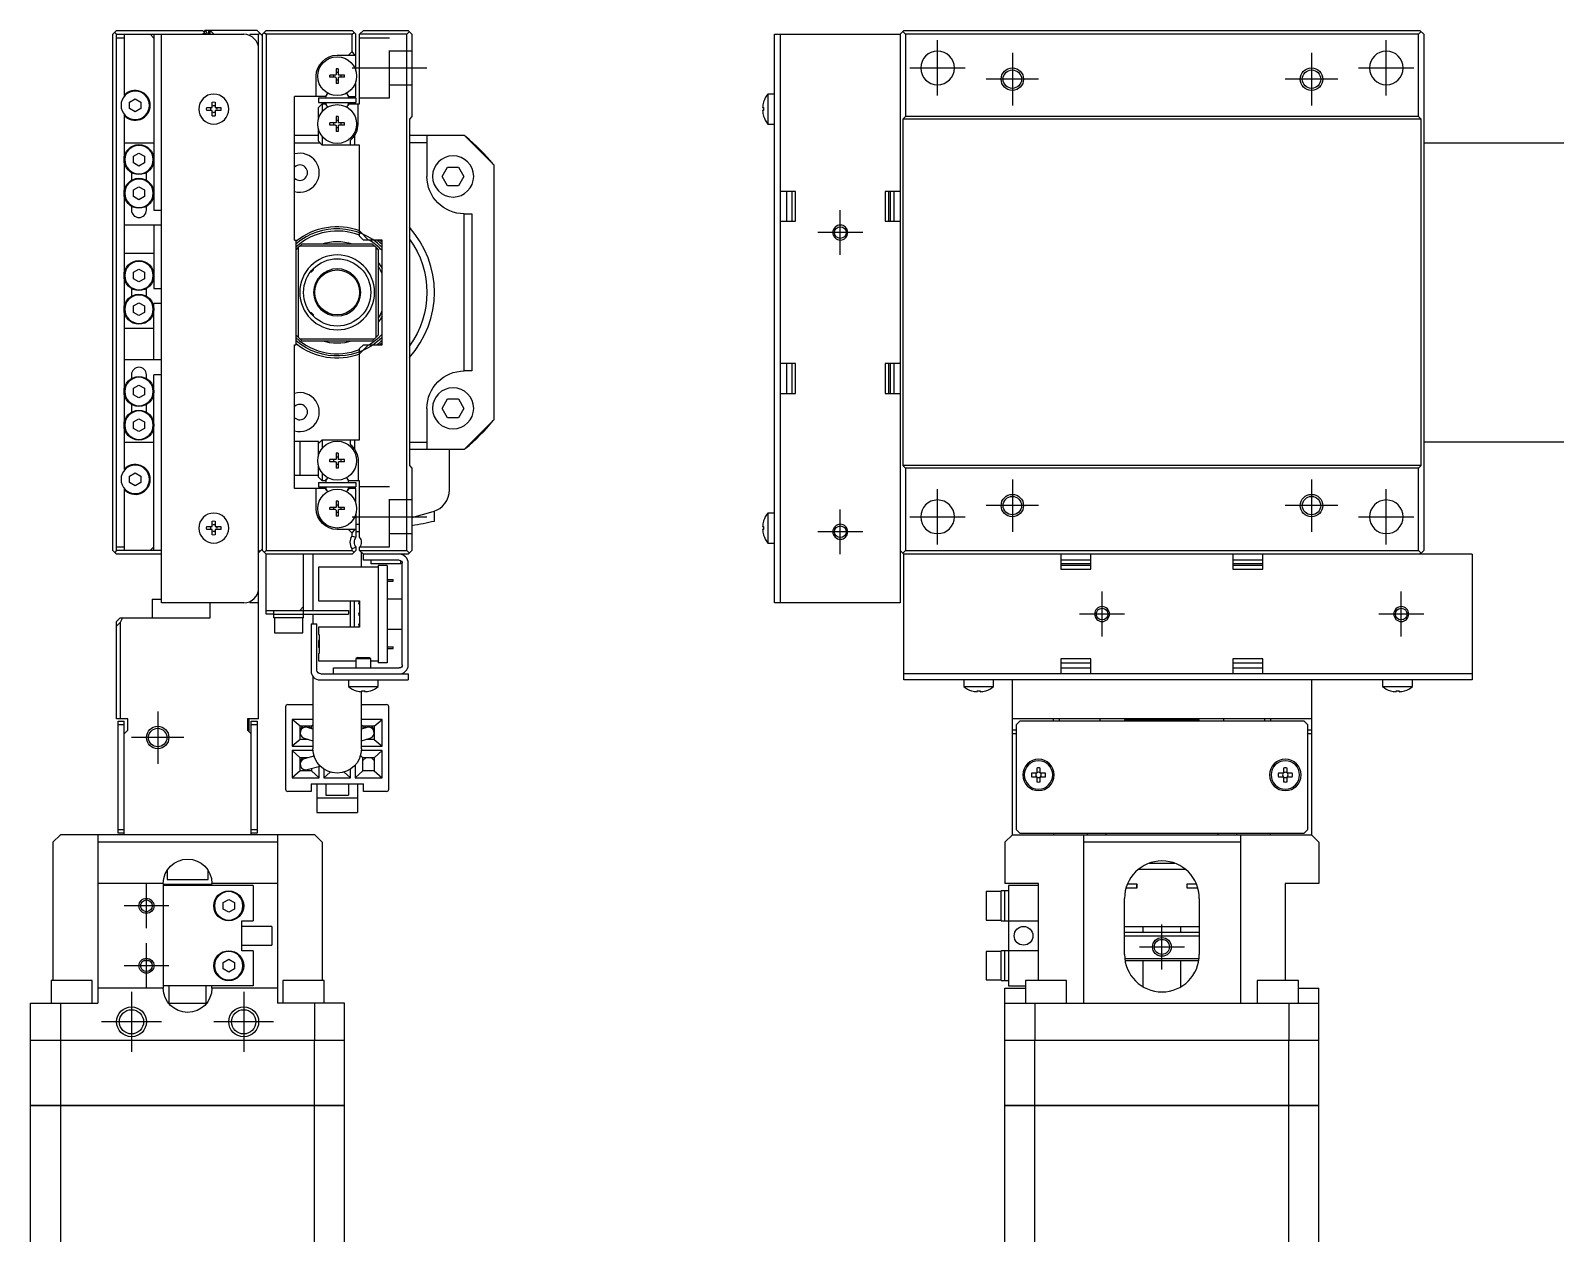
# Model space of a CAD drawing. Extents: x 0 to 902, y -8 to 514.
# Drawn here: x 464.3 to 668.2, y 251.4 to 412.2 of the extents above; entities that cross this region are included whole.
import ezdxf

# ---------------------------------------------------------------- set-up
doc = ezdxf.new("R2010")
doc.units = 0
doc.header["$LTSCALE"] = 0.5
doc.linetypes.add('CENTER', pattern=[50.8, 31.75, -6.35, 6.35, -6.35])
doc.linetypes.add('DASHED', pattern=[19.05, 12.7, -6.35])
for name, color, linetype in [('MSM_CENTER', 1, 'CENTER'), ('MSM_CONTINUOUS', 7, 'CONTINUOUS'), ('MSM_DASHED', 4, 'DASHED'), ('MSM_NARROW', 5, 'CONTINUOUS')]:
    doc.layers.add(name, color=color, linetype=linetype)

msp = doc.modelspace()

# ---------------------------------------------------------------- linework, layer by layer
at = {"layer": 'MSM_CENTER'}
for p, q in [((585.53, 403.51), (585.53, 410.91)), ((645.53, 403.51), (645.53, 410.91)), ((595.53, 409.21), (595.53, 402.21)), ((635.53, 409.21), (635.53, 402.21)), ((507.26, 407.21), (517.26, 407.21)), ((581.83, 407.21), (589.23, 407.21)), ((641.83, 407.21), (649.23, 407.21)), ((599.03, 405.71), (592.03, 405.71)), ((639.03, 405.71), (632.03, 405.71)), ((572.53, 382.21), (572.53, 388.21)), ((575.53, 385.21), (569.53, 385.21)), ((585.53, 343.51), (585.53, 350.91)), ((595.53, 352.21), (595.53, 345.21)), ((635.53, 352.21), (635.53, 345.21)), ((645.53, 343.51), (645.53, 350.91)), ((599.03, 348.71), (592.03, 348.71)), ((639.03, 348.71), (632.03, 348.71)), ((507.26, 347.21), (517.26, 347.21)), ((572.53, 342.21), (572.53, 348.21)), ((581.83, 347.21), (589.23, 347.21)), ((641.83, 347.21), (649.23, 347.21)), ((575.53, 345.21), (569.53, 345.21)), ((607.53, 331.21), (607.53, 337.21)), ((647.53, 331.21), (647.53, 337.21)), ((610.53, 334.21), (604.53, 334.21)), ((650.53, 334.21), (644.53, 334.21)), ((481.26, 321.21), (481.26, 314.21)), ((484.76, 317.71), (477.76, 317.71)), ((479.76, 292.21), (479.76, 298.21)), ((482.76, 295.21), (476.76, 295.21)), ((615.53, 286.72), (615.53, 292.72)), ((479.76, 284.21), (479.76, 290.21)), ((612.53, 289.72), (618.53, 289.72)), ((482.76, 287.21), (476.76, 287.21)), ((477.76, 283.71), (477.76, 275.71)), ((492.76, 283.71), (492.76, 275.71)), ((481.76, 279.71), (473.76, 279.71)), ((496.76, 279.71), (488.76, 279.71))]:
    msp.add_line(p, q, dxfattribs=at)
at = {"layer": 'MSM_CONTINUOUS'}
for p, q in [((475.76, 412.21), (475.26, 411.71)), ((475.51, 411.96), (475.76, 411.71)), ((475.76, 412.21), (487.26, 412.21)), ((487.76, 411.71), (487.26, 412.21)), ((487.26, 411.71), (487.51, 411.96)), ((487.36, 412.11), (487.56, 412.11)), ((487.46, 412.11), (487.56, 412.21)), ((494.56, 412.21), (487.56, 412.21)), ((488.06, 412.21), (488.06, 411.71)), ((488.26, 412.21), (488.76, 411.71)), ((488.26, 411.71), (488.26, 412.21)), ((495.26, 411.51), (494.56, 412.21)), ((495.26, 411.71), (495.76, 412.21)), ((495.51, 411.96), (495.76, 411.71)), ((495.76, 412.21), (507.26, 412.21)), ((507.76, 411.71), (507.26, 412.21)), ((507.26, 411.71), (507.51, 411.96)), ((508.76, 412.21), (508.26, 411.71)), ((508.76, 412.21), (514.76, 412.21)), ((514.56, 411.71), (514.91, 412.06)), ((515.26, 411.71), (514.76, 412.21)), ((580.53, 411.71), (581.03, 412.21)), ((580.88, 412.06), (581.23, 411.71)), ((581.03, 412.21), (650.03, 412.21)), ((649.83, 411.71), (650.18, 412.06)), ((650.03, 412.21), (650.53, 411.71)), ((475.26, 342.71), (475.26, 411.71)), ((475.76, 411.71), (492.76, 411.71)), ((475.76, 342.71), (475.76, 411.71)), ((476.76, 411.21), (475.76, 411.21)), ((476.76, 411.71), (476.76, 403.54)), ((480.26, 411.71), (480.76, 411.21)), ((480.76, 411.71), (480.76, 388.21)), ((481.76, 335.71), (481.76, 411.71)), ((487.86, 411.71), (487.86, 411.81)), ((493.56, 411.71), (494.76, 411.71)), ((494.76, 411.71), (494.91, 411.86)), ((494.76, 320.21), (494.76, 411.71)), ((495.26, 342.71), (495.26, 411.71)), ((507.26, 411.71), (495.76, 411.71)), ((495.76, 411.71), (495.76, 342.71)), ((507.26, 409.41), (507.26, 411.71)), ((507.76, 406.83), (507.76, 411.71)), ((508.26, 402.41), (508.26, 411.71)), ((514.56, 411.71), (508.26, 411.71)), ((514.56, 342.71), (514.56, 411.71)), ((515.26, 411.71), (515.26, 400.71)), ((563.73, 411.71), (580.53, 411.71)), ((563.73, 335.71), (563.73, 411.71)), ((564.53, 335.71), (564.53, 411.71)), ((580.53, 411.71), (580.53, 335.71)), ((581.23, 411.71), (581.23, 400.71)), ((649.83, 411.71), (581.23, 411.71)), ((649.83, 400.71), (649.83, 411.71)), ((650.53, 411.71), (650.53, 342.71)), ((505.26, 408.91), (507.76, 408.91)), ((507.26, 409.41), (506.76, 408.91)), ((507.61, 408.91), (507.26, 409.41)), ((502.46, 403.41), (502.46, 406.11)), ((505.05, 406.26), (504.26, 406.26)), ((504.26, 405.97), (504.26, 406.26)), ((505.05, 405.97), (504.26, 405.97)), ((504.79, 406.26), (504.79, 405.97)), ((505.4, 407.11), (505.11, 407.11)), ((505.11, 407.11), (505.11, 406.32)), ((505.4, 406.58), (505.11, 406.58)), ((505.11, 405.91), (505.11, 405.11)), ((505.4, 407.11), (505.4, 406.32)), ((505.4, 405.91), (505.4, 405.11)), ((506.26, 406.26), (505.46, 406.26)), ((506.26, 405.97), (505.46, 405.97)), ((505.73, 406.26), (505.73, 405.97)), ((506.26, 405.97), (506.26, 406.26)), ((505.11, 405.64), (505.4, 405.64)), ((505.4, 405.11), (505.11, 405.11)), ((507.76, 403.41), (507.76, 405.4)), ((562.83, 403.71), (562.83, 399.71)), ((563.73, 403.71), (562.83, 403.71)), ((477.51, 402.65), (478.26, 403.08)), ((477.51, 401.78), (477.51, 402.65)), ((478.26, 401.35), (477.51, 401.78)), ((478.26, 403.08), (479.01, 402.65)), ((479.01, 401.78), (478.26, 401.35)), ((479.01, 402.65), (479.01, 401.78)), ((487.83, 401.91), (488.56, 401.91)), ((488.56, 401.91), (488.56, 402.64)), ((488.96, 402.64), (488.96, 401.91)), ((488.96, 401.91), (489.69, 401.91)), ((503.71, 403.41), (499.56, 403.41)), ((499.56, 384.21), (499.56, 403.41)), ((502.76, 403.21), (502.76, 402.61)), ((502.76, 403.21), (507.76, 403.21)), ((502.76, 402.61), (507.76, 402.61)), ((503.26, 402.41), (502.76, 401.91)), ((502.76, 400.43), (502.76, 401.91)), ((503.26, 402.41), (503.26, 401.38)), ((503.26, 402.41), (503.71, 402.41)), ((503.86, 403.67), (503.71, 403.41)), ((503.71, 402.41), (503.84, 402.19)), ((506.81, 403.41), (506.66, 403.67)), ((506.81, 402.41), (506.68, 402.19)), ((506.81, 403.41), (507.76, 403.41)), ((506.81, 402.41), (508.26, 402.41)), ((507.76, 403.21), (507.76, 402.61)), ((508.06, 399.71), (508.06, 402.41)), ((562.14, 401.91), (562.28, 401.91)), ((562.28, 402.66), (562.28, 402.64)), ((562.28, 401.91), (562.28, 401.51)), ((476.76, 400.89), (476.76, 353.54)), ((488.56, 401.51), (487.83, 401.51)), ((488.56, 400.79), (488.56, 401.51)), ((489.69, 401.51), (488.96, 401.51)), ((488.96, 401.51), (488.96, 400.79)), ((505.05, 399.86), (504.26, 399.86)), ((504.26, 399.57), (504.26, 399.86)), ((504.79, 399.86), (504.79, 399.57)), ((505.4, 400.71), (505.11, 400.71)), ((505.11, 400.71), (505.11, 399.92)), ((505.4, 400.18), (505.11, 400.18)), ((505.4, 400.71), (505.4, 399.92)), ((506.26, 399.86), (505.46, 399.86)), ((505.73, 399.86), (505.73, 399.57)), ((506.26, 399.57), (506.26, 399.86)), ((515.26, 400.71), (514.91, 400.36)), ((514.91, 400.36), (514.91, 354.06)), ((562.28, 401.51), (562.14, 401.51)), ((562.28, 400.79), (562.28, 400.76)), ((562.83, 399.71), (563.73, 399.71)), ((581.23, 400.71), (580.88, 400.36)), ((580.88, 400.36), (580.88, 354.06)), ((650.18, 400.36), (580.88, 400.36)), ((649.83, 400.71), (581.23, 400.71)), ((650.18, 400.36), (649.83, 400.71)), ((650.18, 354.06), (650.18, 400.36)), ((499.56, 398.21), (502.76, 398.21)), ((502.76, 397.41), (502.76, 399)), ((503.26, 398.05), (503.26, 396.91)), ((505.05, 399.57), (504.26, 399.57)), ((505.11, 399.51), (505.11, 398.71)), ((505.11, 399.24), (505.4, 399.24)), ((505.4, 398.71), (505.11, 398.71)), ((505.4, 399.51), (505.4, 398.71)), ((506.26, 399.57), (505.46, 399.57)), ((507.56, 398.12), (507.56, 396.91)), ((514.91, 398.21), (522.26, 398.21)), ((517.26, 398.21), (517.26, 392.71)), ((526.26, 394.21), (522.26, 398.21)), ((476.76, 397.21), (480.76, 397.21)), ((478.01, 395.4), (478.76, 395.83)), ((478.76, 395.83), (479.51, 395.4)), ((499.56, 397.21), (502.96, 397.21)), ((502.76, 397.41), (503.26, 396.91)), ((508.26, 396.91), (503.26, 396.91)), ((507.06, 396.91), (507.06, 397.57)), ((508.26, 384.71), (508.26, 396.91)), ((517.26, 397.21), (514.91, 397.21)), ((650.53, 397.21), (688.03, 397.21)), ((478.01, 394.53), (478.01, 395.4)), ((478.76, 394.1), (478.01, 394.53)), ((479.51, 394.53), (478.76, 394.1)), ((479.51, 395.4), (479.51, 394.53)), ((519.31, 392.71), (520.03, 393.96)), ((520.03, 393.96), (521.48, 393.96)), ((521.48, 393.96), (522.2, 392.71)), ((526.26, 360.21), (526.26, 394.21)), ((477.76, 393.23), (477.76, 392.2)), ((479.76, 392.2), (479.76, 393.23)), ((520.03, 391.46), (519.31, 392.71)), ((522.2, 392.71), (521.48, 391.46)), ((478.01, 390.9), (478.76, 391.33)), ((478.01, 390.03), (478.01, 390.9)), ((478.76, 389.6), (478.01, 390.03)), ((478.76, 391.33), (479.51, 390.9)), ((479.51, 390.03), (478.76, 389.6)), ((479.51, 390.9), (479.51, 390.03)), ((521.48, 391.46), (520.03, 391.46)), ((566.53, 390.71), (564.53, 390.71)), ((565.33, 390.71), (565.33, 386.71)), ((566.03, 390.71), (566.03, 386.71)), ((566.53, 386.71), (566.53, 390.71)), ((580.53, 390.71), (578.53, 390.71)), ((578.53, 390.71), (578.53, 386.71)), ((579.03, 386.71), (579.03, 390.71)), ((579.23, 386.71), (579.23, 390.71)), ((579.73, 386.71), (579.73, 390.71)), ((477.76, 388.73), (477.76, 388.21)), ((479.76, 388.21), (479.76, 388.73)), ((480.76, 388.21), (481.76, 388.21)), ((522.26, 366.71), (522.26, 387.71)), ((522.26, 387.71), (523.26, 387.71)), ((523.26, 387.71), (523.26, 366.71)), ((481.76, 386.21), (476.76, 386.21)), ((480.76, 386.21), (480.76, 377.71)), ((508.26, 385.42), (509.46, 384.21)), ((564.53, 386.71), (566.53, 386.71)), ((578.53, 386.71), (580.53, 386.71)), ((499.56, 384.21), (499.76, 384.21)), ((499.76, 370.21), (499.76, 384.21)), ((500.26, 383.41), (500.06, 383.21)), ((500.26, 383.41), (500.56, 383.71)), ((510.26, 383.41), (500.26, 383.41)), ((500.56, 383.71), (509.96, 383.71)), ((508.76, 384.21), (508.26, 384.71)), ((511.26, 384.21), (508.76, 384.21)), ((509.96, 383.71), (510.26, 383.41)), ((510.46, 383.21), (510.26, 383.41)), ((511.26, 370.21), (511.26, 384.21)), ((480.76, 382.41), (476.76, 382.41)), ((499.76, 382.91), (500.06, 383.21)), ((500.06, 383.21), (500.06, 371.21)), ((510.46, 371.21), (510.46, 383.21)), ((510.46, 383.21), (510.76, 382.91)), ((510.76, 382.91), (510.76, 371.51)), ((478.01, 379.9), (478.76, 380.33)), ((478.01, 379.03), (478.01, 379.9)), ((478.76, 380.33), (479.51, 379.9)), ((479.51, 379.9), (479.51, 379.03)), ((501.69, 379.96), (501.83, 379.96)), ((501.83, 379.96), (502.06, 380.19)), ((501.83, 379.96), (501.83, 380.13)), ((502.06, 380.38), (502.06, 380.19)), ((503.88, 380.01), (503.81, 380.01)), ((503.88, 380.01), (503.95, 380.08)), ((506.57, 380.08), (506.63, 380.01)), ((506.7, 380.01), (506.63, 380.01)), ((477.76, 377.73), (477.76, 376.7)), ((478.76, 378.6), (478.01, 379.03)), ((479.51, 379.03), (478.76, 378.6)), ((479.76, 376.7), (479.76, 377.73)), ((480.76, 377.71), (481.76, 377.71)), ((502.29, 378.28), (502.29, 378.28)), ((508.22, 378.28), (508.22, 378.28)), ((478.01, 375.4), (478.76, 375.83)), ((478.01, 374.53), (478.01, 375.4)), ((478.76, 375.83), (479.51, 375.4)), ((479.51, 375.4), (479.51, 374.53)), ((480.76, 368.21), (480.76, 375.71)), ((481.76, 375.71), (480.76, 375.71)), ((478.76, 374.1), (478.01, 374.53)), ((479.51, 374.53), (478.76, 374.1)), ((501.83, 374.46), (501.69, 374.46)), ((501.83, 374.3), (501.83, 374.46)), ((502.06, 374.24), (501.83, 374.46)), ((502.06, 374.24), (502.06, 374.05)), ((476.76, 372.41), (480.76, 372.41)), ((500.06, 371.21), (499.76, 371.51)), ((500.06, 371.21), (500.26, 371.01)), ((510.26, 371.01), (510.46, 371.21)), ((510.76, 371.51), (510.46, 371.21)), ((499.56, 370.21), (499.76, 370.21)), ((499.56, 351.01), (499.56, 370.21)), ((500.26, 371.01), (510.26, 371.01)), ((500.56, 370.71), (500.26, 371.01)), ((509.96, 370.71), (500.56, 370.71)), ((509.46, 370.21), (508.26, 369.01)), ((508.26, 369.71), (508.76, 370.21)), ((508.26, 357.51), (508.26, 369.71)), ((508.76, 370.21), (511.26, 370.21)), ((510.26, 371.01), (509.96, 370.71)), ((481.76, 368.21), (476.76, 368.21)), ((566.53, 367.71), (564.53, 367.71)), ((565.33, 367.71), (565.33, 363.71)), ((566.03, 367.71), (566.03, 363.71)), ((566.53, 363.71), (566.53, 367.71)), ((580.53, 367.71), (578.53, 367.71)), ((578.53, 367.71), (578.53, 363.71)), ((579.03, 363.71), (579.03, 367.71)), ((579.23, 363.71), (579.23, 367.71)), ((579.73, 363.71), (579.73, 367.71)), ((477.76, 366.21), (477.76, 365.7)), ((479.76, 365.7), (479.76, 366.21)), ((480.76, 342.71), (480.76, 366.21)), ((481.76, 366.21), (480.76, 366.21)), ((523.26, 366.71), (522.26, 366.71)), ((478.01, 364.4), (478.76, 364.83)), ((478.01, 363.53), (478.01, 364.4)), ((478.76, 363.1), (478.01, 363.53)), ((478.76, 364.83), (479.51, 364.4)), ((479.51, 363.53), (478.76, 363.1)), ((479.51, 364.4), (479.51, 363.53)), ((519.31, 361.71), (520.03, 362.96)), ((520.03, 362.96), (521.48, 362.96)), ((521.48, 362.96), (522.2, 361.71)), ((564.53, 363.71), (566.53, 363.71)), ((578.53, 363.71), (580.53, 363.71)), ((477.76, 362.23), (477.76, 361.2)), ((479.76, 361.2), (479.76, 362.23)), ((517.26, 361.71), (517.26, 356.21)), ((520.03, 360.46), (519.31, 361.71)), ((522.2, 361.71), (521.48, 360.46)), ((478.01, 359.9), (478.76, 360.33)), ((478.01, 359.03), (478.01, 359.9)), ((478.76, 358.6), (478.01, 359.03)), ((478.76, 360.33), (479.51, 359.9)), ((479.51, 359.03), (478.76, 358.6)), ((479.51, 359.9), (479.51, 359.03)), ((521.48, 360.46), (520.03, 360.46)), ((522.26, 356.21), (526.26, 360.21)), ((476.76, 357.21), (480.76, 357.21)), ((502.76, 357.26), (499.56, 357.26)), ((500.26, 357.26), (500.26, 352.76)), ((503.26, 357.51), (502.76, 357.01)), ((502.76, 355.43), (502.76, 357.26)), ((502.76, 357.21), (502.96, 357.21)), ((503.26, 357.51), (503.26, 356.38)), ((503.26, 357.51), (508.26, 357.51)), ((507.06, 356.86), (507.06, 357.51)), ((507.56, 357.51), (507.56, 356.31)), ((514.91, 357.21), (517.26, 357.21)), ((688.03, 357.21), (650.53, 357.21)), ((505.05, 354.86), (504.26, 354.86)), ((504.26, 354.57), (504.26, 354.86)), ((504.79, 354.86), (504.79, 354.57)), ((505.4, 355.71), (505.11, 355.71)), ((505.11, 355.71), (505.11, 354.92)), ((505.4, 355.18), (505.11, 355.18)), ((505.4, 355.71), (505.4, 354.92)), ((506.26, 354.86), (505.46, 354.86)), ((505.73, 354.86), (505.73, 354.57)), ((506.26, 354.57), (506.26, 354.86)), ((522.26, 356.21), (514.91, 356.21)), ((520.26, 350.8), (520.26, 356.21)), ((477.51, 352.65), (478.26, 353.08)), ((478.26, 353.08), (479.01, 352.65)), ((499.56, 352.76), (502.76, 352.76)), ((502.76, 352.51), (502.76, 354)), ((503.26, 353.05), (503.26, 352.01)), ((505.05, 354.57), (504.26, 354.57)), ((505.11, 354.51), (505.11, 353.71)), ((505.11, 354.24), (505.4, 354.24)), ((505.4, 353.71), (505.11, 353.71)), ((505.4, 354.51), (505.4, 353.71)), ((506.26, 354.57), (505.46, 354.57)), ((508.06, 354.71), (508.06, 352.01)), ((514.91, 354.06), (515.26, 353.71)), ((515.26, 353.71), (515.26, 342.71)), ((580.88, 354.06), (581.23, 353.71)), ((650.18, 354.06), (580.88, 354.06)), ((581.23, 353.71), (581.23, 342.71)), ((649.83, 353.71), (581.23, 353.71)), ((649.83, 353.71), (650.18, 354.06)), ((649.83, 342.71), (649.83, 353.71)), ((476.76, 350.89), (476.76, 342.71)), ((477.51, 351.78), (477.51, 352.65)), ((478.26, 351.35), (477.51, 351.78)), ((479.01, 351.78), (478.26, 351.35)), ((479.01, 352.65), (479.01, 351.78)), ((503.71, 351.01), (499.56, 351.01)), ((502.46, 348.31), (502.46, 351.01)), ((502.76, 352.51), (503.26, 352.01)), ((502.76, 351.81), (502.76, 351.21)), ((502.76, 351.81), (507.76, 351.81)), ((502.76, 351.21), (507.76, 351.21)), ((503.71, 352.01), (503.26, 352.01)), ((503.71, 352.01), (503.84, 352.24)), ((503.86, 350.75), (503.71, 351.01)), ((506.81, 351.01), (506.66, 350.75)), ((506.81, 352.01), (506.68, 352.24)), ((508.26, 352.01), (506.81, 352.01)), ((507.76, 351.01), (506.81, 351.01)), ((507.76, 351.81), (507.76, 351.21)), ((507.76, 349.03), (507.76, 351.01)), ((508.26, 344.48), (508.26, 352.01)), ((505.4, 349.31), (505.11, 349.31)), ((505.11, 349.31), (505.11, 348.52)), ((505.4, 348.78), (505.11, 348.78)), ((505.4, 349.31), (505.4, 348.52)), ((488.56, 345.91), (488.56, 346.64)), ((488.96, 346.64), (488.96, 345.91)), ((505.05, 348.46), (504.26, 348.46)), ((504.26, 348.17), (504.26, 348.46)), ((505.05, 348.17), (504.26, 348.17)), ((504.79, 348.46), (504.79, 348.17)), ((505.11, 348.11), (505.11, 347.31)), ((505.11, 347.84), (505.4, 347.84)), ((505.4, 347.31), (505.11, 347.31)), ((505.4, 348.11), (505.4, 347.31)), ((506.26, 348.46), (505.46, 348.46)), ((506.26, 348.17), (505.46, 348.17)), ((505.73, 348.46), (505.73, 348.17)), ((506.26, 348.17), (506.26, 348.46)), ((507.76, 347.6), (507.76, 344.48)), ((515.26, 347.1), (518.08, 347.91)), ((518.26, 346.64), (518.26, 347.97)), ((562.28, 346.66), (562.28, 346.64)), ((562.83, 347.71), (562.83, 343.71)), ((563.73, 347.71), (562.83, 347.71)), ((487.83, 345.91), (488.56, 345.91)), ((488.56, 345.51), (487.83, 345.51)), ((488.56, 344.79), (488.56, 345.51)), ((488.96, 345.91), (489.69, 345.91)), ((489.69, 345.51), (488.96, 345.51)), ((488.96, 345.51), (488.96, 344.79)), ((507.76, 345.51), (505.26, 345.51)), ((506.76, 345.51), (507.26, 345.01)), ((507.26, 345.01), (507.61, 345.51)), ((507.26, 344.64), (507.26, 345.01)), ((507.26, 344.64), (507.76, 344.48)), ((507.76, 346.21), (508.26, 346.21)), ((508.26, 345.21), (507.76, 345.21)), ((562.14, 345.91), (562.28, 345.91)), ((562.28, 345.51), (562.14, 345.51)), ((562.28, 345.91), (562.28, 345.51)), ((562.28, 344.79), (562.28, 344.76)), ((475.26, 342.71), (475.76, 342.21)), ((475.76, 342.71), (475.51, 342.46)), ((475.76, 343.21), (476.76, 343.21)), ((481.76, 342.71), (475.76, 342.71)), ((480.76, 343.21), (480.26, 342.71)), ((494.91, 342.56), (494.76, 342.71)), ((494.76, 342.41), (494.91, 342.56)), ((494.91, 342.56), (495.26, 342.91)), ((495.76, 342.21), (495.26, 342.71)), ((495.76, 342.71), (495.51, 342.46)), ((495.76, 342.71), (507.26, 342.71)), ((507.26, 342.99), (507.76, 343.15)), ((507.26, 342.71), (507.26, 342.99)), ((507.51, 342.46), (507.26, 342.71)), ((507.26, 342.21), (507.76, 342.71)), ((507.76, 343.15), (507.76, 342.71)), ((508.26, 342.71), (508.26, 343.15)), ((508.26, 342.71), (514.56, 342.71)), ((508.26, 342.71), (508.76, 342.21)), ((514.91, 342.36), (514.56, 342.71)), ((514.76, 342.21), (515.26, 342.71)), ((562.83, 343.71), (563.73, 343.71)), ((581.03, 342.21), (580.53, 342.71)), ((581.23, 342.71), (580.88, 342.36)), ((581.23, 342.71), (649.83, 342.71)), ((650.18, 342.36), (649.83, 342.71)), ((650.53, 342.71), (650.18, 342.36)), ((481.76, 342.21), (475.76, 342.21)), ((495.76, 334.21), (495.76, 342.21)), ((507.26, 342.21), (495.76, 342.21)), ((500.76, 333.71), (500.76, 342.21)), ((502.01, 342.21), (502.01, 334.71)), ((508.51, 340.46), (508.51, 342.46)), ((508.76, 341.41), (508.76, 342.21)), ((514.76, 342.21), (508.76, 342.21)), ((513.56, 341.41), (508.76, 341.41)), ((509.76, 341.41), (509.76, 340.91)), ((513.76, 340.91), (509.76, 340.91)), ((511.96, 340.71), (510.76, 340.71)), ((510.76, 340.71), (510.76, 327.71)), ((511.96, 340.71), (511.96, 327.71)), ((513.76, 340.91), (513.76, 341.36)), ((513.96, 327.41), (513.96, 341.01)), ((514.76, 327.41), (514.76, 341.01)), ((581.03, 325.41), (581.03, 342.21)), ((657.03, 342.21), (581.03, 342.21)), ((602.03, 342.21), (602.03, 340.21)), ((606.03, 341.41), (602.03, 341.41)), ((606.03, 340.91), (602.03, 340.91)), ((606.03, 340.71), (602.03, 340.71)), ((606.03, 340.21), (606.03, 342.21)), ((625.03, 342.21), (625.03, 340.21)), ((629.03, 341.41), (625.03, 341.41)), ((629.03, 340.91), (625.03, 340.91)), ((629.03, 340.71), (625.03, 340.71)), ((629.03, 340.21), (629.03, 342.21)), ((650.18, 342.36), (650.03, 342.21)), ((657.03, 342.21), (657.03, 325.41)), ((510.76, 340.46), (502.76, 340.46)), ((502.76, 340.46), (502.76, 335.96)), ((511.96, 338.84), (512.76, 338.84)), ((511.96, 338.59), (512.76, 338.59)), ((512.76, 338.59), (512.76, 338.84)), ((602.03, 340.21), (606.03, 340.21)), ((625.03, 340.21), (629.03, 340.21)), ((480.51, 336.21), (481.76, 336.21)), ((480.51, 336.21), (480.51, 333.71)), ((492.76, 335.71), (481.76, 335.71)), ((488.26, 333.71), (488.26, 335.71)), ((494.76, 335.71), (493.56, 335.71)), ((495.76, 334.71), (506.76, 334.71)), ((496.76, 334.71), (496.76, 333.71)), ((500.76, 335.21), (500.26, 334.71)), ((502.76, 335.96), (508.26, 335.96)), ((506.76, 334.71), (506.76, 334.21)), ((507.06, 332.46), (507.06, 335.96)), ((507.56, 332.46), (507.56, 335.96)), ((508.26, 335.96), (508.26, 332.46)), ((513.96, 336.21), (511.96, 336.21)), ((580.53, 335.71), (563.73, 335.71)), ((475.76, 333.21), (476.26, 333.71)), ((475.76, 320.21), (475.76, 333.21)), ((476.26, 333.1), (475.76, 332.6)), ((476.56, 333.71), (476.26, 333.1)), ((476.26, 333.71), (488.26, 333.71)), ((476.26, 333.1), (476.26, 320.21)), ((496.76, 334.21), (495.76, 334.21)), ((496.76, 334.21), (506.76, 334.21)), ((500.76, 333.71), (496.76, 333.71)), ((496.86, 333.71), (496.86, 331.71)), ((500.66, 331.71), (500.66, 333.71)), ((501.76, 332.91), (501.76, 326.61)), ((501.76, 332.91), (502.56, 332.91)), ((502.01, 334.21), (502.01, 332.91)), ((502.56, 326.71), (502.56, 332.91)), ((502.76, 332.46), (502.76, 331.46)), ((508.26, 332.46), (502.76, 332.46)), ((496.86, 331.71), (500.66, 331.71)), ((502.76, 331.46), (502.86, 331.46)), ((502.76, 330.66), (502.76, 329.76)), ((502.86, 330.66), (502.76, 330.66)), ((502.86, 331.46), (502.86, 328.96)), ((511.96, 332.21), (513.96, 332.21)), ((502.86, 330.29), (502.76, 330.29)), ((502.86, 330.14), (502.76, 330.14)), ((502.86, 329.76), (502.76, 329.76)), ((502.76, 328.96), (502.76, 327.96)), ((502.76, 328.96), (502.86, 328.96)), ((507.96, 328.41), (507.76, 328.21)), ((507.96, 328.41), (509.56, 328.41)), ((509.76, 328.21), (509.56, 328.41)), ((511.96, 329.84), (512.76, 329.84)), ((511.96, 329.59), (512.76, 329.59)), ((512.76, 329.59), (512.76, 329.84)), ((502.76, 327.96), (507.76, 327.96)), ((504.76, 326.21), (504.76, 327.01)), ((504.76, 327.01), (513.56, 327.01)), ((509.76, 328.21), (507.76, 328.21)), ((507.76, 328.21), (507.76, 327.01)), ((509.76, 327.01), (509.76, 328.21)), ((509.76, 327.96), (510.76, 327.96)), ((511.96, 327.71), (510.76, 327.71)), ((602.03, 328.21), (602.03, 326.21)), ((606.03, 328.21), (602.03, 328.21)), ((602.03, 327.71), (606.03, 327.71)), ((602.03, 327.01), (606.03, 327.01)), ((606.03, 326.21), (606.03, 328.21)), ((629.03, 328.21), (625.03, 328.21)), ((625.03, 328.21), (625.03, 326.21)), ((625.03, 327.71), (629.03, 327.71)), ((625.03, 327.01), (629.03, 327.01)), ((629.03, 326.21), (629.03, 328.21)), ((502.01, 325.88), (502.01, 316.21)), ((502.96, 325.41), (514.76, 325.41)), ((503.06, 326.21), (514.76, 326.21)), ((506.76, 325.41), (506.76, 324.52)), ((506.76, 324.52), (510.76, 324.52)), ((510.76, 324.52), (510.76, 325.41)), ((514.76, 326.21), (514.76, 325.41)), ((657.03, 326.21), (581.03, 326.21)), ((657.03, 325.41), (581.03, 325.41)), ((589.03, 325.41), (589.03, 324.52)), ((589.03, 324.52), (593.03, 324.52)), ((593.03, 324.52), (593.03, 325.41)), ((595.53, 304.71), (595.53, 325.41)), ((635.53, 325.41), (635.53, 304.71)), ((645.03, 325.41), (645.03, 324.52)), ((645.03, 324.52), (649.03, 324.52)), ((649.03, 324.52), (649.03, 325.41)), ((507.81, 323.96), (507.83, 323.96)), ((508.51, 316.21), (508.51, 323.83)), ((508.56, 323.96), (508.96, 323.96)), ((508.56, 323.83), (508.56, 323.96)), ((508.96, 323.96), (508.96, 323.83)), ((509.69, 323.96), (509.71, 323.96)), ((590.08, 323.96), (590.1, 323.96)), ((590.83, 323.96), (591.23, 323.96)), ((590.83, 323.83), (590.83, 323.96)), ((591.23, 323.96), (591.23, 323.83)), ((591.96, 323.96), (591.98, 323.96)), ((646.08, 323.96), (646.1, 323.96)), ((646.83, 323.96), (647.23, 323.96)), ((646.83, 323.83), (646.83, 323.96)), ((647.23, 323.96), (647.23, 323.83)), ((647.96, 323.96), (647.98, 323.96)), ((477.26, 320.21), (475.76, 320.21)), ((477.26, 318.71), (477.26, 320.21)), ((494.76, 320.21), (493.26, 320.21)), ((493.26, 320.21), (493.26, 318.71)), ((493.51, 318.46), (493.51, 320.21)), ((498.36, 321.81), (498.36, 310.81)), ((498.66, 322.11), (502.01, 322.11)), ((508.51, 322.11), (511.86, 322.11)), ((512.16, 310.81), (512.16, 321.81)), ((635.53, 320.21), (595.53, 320.21)), ((601.03, 319.91), (601.03, 320.21)), ((601.78, 320.21), (601.78, 319.91)), ((607.28, 319.91), (607.28, 320.21)), ((610.73, 320.21), (610.53, 320.01)), ((620.53, 320.01), (620.33, 320.21)), ((623.78, 320.21), (623.78, 319.91)), ((629.28, 319.91), (629.28, 320.21)), ((630.03, 320.21), (630.03, 319.91)), ((475.96, 319.91), (476.76, 319.91)), ((475.96, 304.91), (475.96, 319.91)), ((476.76, 319.41), (475.96, 319.41)), ((476.76, 318.21), (476.76, 319.91)), ((477.26, 318.71), (476.76, 318.21)), ((476.76, 304.71), (476.76, 318.21)), ((493.76, 318.21), (493.26, 318.71)), ((493.76, 319.91), (494.56, 319.91)), ((493.76, 304.71), (493.76, 319.91)), ((494.56, 319.41), (493.76, 319.41)), ((494.56, 319.91), (494.56, 304.91)), ((502.01, 320.11), (499.26, 320.11)), ((500.31, 319.21), (499.26, 320.11)), ((499.26, 320.11), (499.26, 316.56)), ((501.81, 319.21), (500.31, 319.21)), ((500.31, 317.46), (500.31, 319.21)), ((500.31, 318.84), (500.68, 319.21)), ((502.01, 318.84), (501.27, 319.06)), ((501.43, 319.21), (501.72, 318.92)), ((501.81, 319.21), (502.01, 319.39)), ((501.81, 318.9), (501.81, 319.21)), ((511.26, 320.11), (508.51, 320.11)), ((508.71, 319.21), (508.51, 319.39)), ((509.24, 319.06), (508.51, 318.84)), ((508.71, 319.21), (508.71, 318.9)), ((510.21, 319.21), (508.71, 319.21)), ((508.79, 318.92), (509.08, 319.21)), ((509.83, 319.21), (510.21, 318.84)), ((510.21, 319.21), (511.26, 320.11)), ((510.21, 319.21), (510.21, 317.46)), ((511.26, 316.56), (511.26, 320.11)), ((596.03, 318.71), (595.53, 318.71)), ((596.03, 318.21), (595.53, 318.21)), ((596.53, 319.91), (596.03, 319.41)), ((596.03, 319.41), (596.03, 305.41)), ((634.53, 319.91), (596.53, 319.91)), ((620.53, 320.01), (610.53, 320.01)), ((610.53, 320.01), (610.53, 319.91)), ((620.53, 319.91), (620.53, 320.01)), ((635.03, 319.41), (634.53, 319.91)), ((635.03, 305.41), (635.03, 319.41)), ((635.53, 318.71), (635.03, 318.71)), ((635.53, 318.21), (635.03, 318.21)), ((500.31, 317.46), (499.26, 316.56)), ((499.26, 316.56), (502.01, 316.56)), ((501.37, 317.46), (500.31, 317.46)), ((500.84, 317.62), (502.01, 317.28)), ((508.51, 317.28), (509.67, 317.62)), ((508.51, 316.56), (511.26, 316.56)), ((510.21, 317.46), (509.14, 317.46)), ((510.21, 317.46), (511.26, 316.56)), ((502.02, 315.96), (499.26, 315.96)), ((499.26, 315.96), (499.26, 312.31)), ((500.31, 315.01), (499.26, 315.96)), ((501.4, 315.01), (500.31, 315.01)), ((500.31, 313.26), (500.31, 315.01)), ((500.31, 314.64), (500.68, 315.01)), ((502.16, 315.23), (500.85, 314.86)), ((501.99, 315.18), (502.13, 315.31)), ((507.66, 314.02), (507.66, 312.31)), ((508.71, 315.01), (508.38, 315.31)), ((511.26, 315.96), (508.5, 315.96)), ((510.21, 315.01), (508.71, 315.01)), ((508.71, 313.26), (508.71, 315.01)), ((508.71, 314.64), (509.08, 315.01)), ((509.83, 315.01), (510.21, 314.64)), ((510.21, 315.01), (511.26, 315.96)), ((510.21, 315.01), (510.21, 313.26)), ((511.26, 312.31), (511.26, 315.96)), ((500.31, 313.26), (499.26, 312.31)), ((499.26, 312.31), (502.86, 312.31)), ((501.81, 313.26), (500.31, 313.26)), ((501.26, 313.42), (502.98, 313.9)), ((501.81, 313.57), (501.81, 313.26)), ((501.81, 313.26), (502.86, 312.31)), ((502.86, 312.31), (502.86, 313.86)), ((503.46, 313.51), (503.46, 312.31)), ((504.33, 313.1), (503.46, 312.31)), ((503.46, 312.31), (507.06, 312.31)), ((506.19, 313.1), (507.06, 312.31)), ((507.06, 312.31), (507.06, 313.51)), ((508.71, 313.26), (507.66, 312.31)), ((507.66, 312.31), (511.26, 312.31)), ((510.21, 313.26), (508.71, 313.26)), ((510.21, 313.26), (511.26, 312.31)), ((598.79, 312.95), (598.11, 312.95)), ((598.11, 312.47), (598.79, 312.47)), ((598.79, 313.63), (598.79, 312.95)), ((598.79, 312.47), (598.79, 311.8)), ((599.27, 312.95), (599.27, 313.63)), ((599.95, 312.95), (599.27, 312.95)), ((599.27, 311.8), (599.27, 312.47)), ((599.27, 312.47), (599.95, 312.47)), ((631.79, 312.95), (631.11, 312.95)), ((631.11, 312.47), (631.79, 312.47)), ((631.79, 313.63), (631.79, 312.95)), ((631.79, 312.47), (631.79, 311.8)), ((632.27, 312.95), (632.27, 313.63)), ((632.95, 312.95), (632.27, 312.95)), ((632.27, 312.47), (632.95, 312.47)), ((632.27, 311.8), (632.27, 312.47)), ((501.76, 310.51), (498.66, 310.51)), ((501.76, 311.51), (508.76, 311.51)), ((501.76, 311.51), (501.76, 310.51)), ((502.56, 311.51), (502.56, 307.71)), ((503.76, 311.51), (503.76, 310.01)), ((503.76, 310.01), (506.76, 310.01)), ((506.76, 311.51), (506.76, 310.01)), ((507.96, 311.51), (507.96, 307.71)), ((508.76, 310.51), (508.76, 311.51)), ((511.86, 310.51), (508.76, 310.51)), ((502.56, 309.63), (507.96, 309.63)), ((502.56, 307.71), (507.96, 307.71)), ((468.26, 304.71), (467.26, 303.71)), ((502.26, 304.71), (468.26, 304.71)), ((473.26, 304.71), (473.26, 282.21)), ((475.96, 305.41), (476.76, 305.41)), ((476.76, 304.91), (475.96, 304.91)), ((493.76, 305.41), (494.56, 305.41)), ((494.56, 304.91), (493.76, 304.91)), ((497.26, 304.71), (497.26, 282.21)), ((503.26, 303.71), (502.26, 304.71)), ((595.53, 304.71), (594.53, 303.71)), ((595.53, 304.71), (635.53, 304.71)), ((596.03, 305.41), (596.53, 304.91)), ((596.53, 304.91), (634.53, 304.91)), ((601.03, 304.91), (601.03, 304.71)), ((605.03, 304.71), (605.03, 282.21)), ((605.53, 304.91), (605.53, 304.71)), ((608.03, 304.91), (608.03, 304.71)), ((623.03, 304.71), (623.03, 304.91)), ((625.53, 304.71), (625.53, 304.91)), ((626.03, 304.71), (626.03, 282.21)), ((630.03, 304.71), (630.03, 304.91)), ((634.53, 304.91), (635.03, 305.41)), ((636.53, 303.71), (635.53, 304.71)), ((467.26, 303.71), (467.26, 285.21)), ((497.26, 303.71), (473.26, 303.71)), ((503.26, 303.71), (503.26, 285.21)), ((594.53, 303.71), (594.53, 298.21)), ((626.03, 303.71), (605.03, 303.71)), ((636.53, 303.71), (636.53, 298.21)), ((482.51, 299.95), (482.51, 298.71)), ((488.01, 298.71), (488.01, 299.95)), ((612.4, 300.11), (618.66, 300.11)), ((613.83, 300.91), (617.24, 300.91)), ((614.28, 300.91), (614.28, 301.06)), ((616.78, 301.06), (616.78, 300.91)), ((482.01, 298.21), (473.26, 298.21)), ((482.01, 298.21), (482.01, 284.21)), ((482.01, 298.11), (488.51, 298.11)), ((494.01, 297.91), (482.01, 297.91)), ((482.51, 298.71), (488.01, 298.71)), ((497.26, 298.21), (488.51, 298.21)), ((488.51, 297.91), (488.51, 298.21)), ((494.01, 297.91), (494.01, 293.21)), ((599.03, 298.21), (594.53, 298.21)), ((599.03, 297.91), (595.03, 297.91)), ((595.03, 297.91), (595.03, 284.51)), ((599.03, 285.21), (599.03, 298.21)), ((612.2, 298.11), (610.91, 298.11)), ((612.18, 297.61), (612.18, 298.11)), ((612.2, 297.61), (612.2, 298.11)), ((620.16, 298.11), (618.86, 298.11)), ((618.86, 298.11), (618.86, 297.61)), ((618.88, 298.11), (618.88, 297.61)), ((636.53, 298.21), (632.03, 298.21)), ((632.03, 298.21), (632.03, 285.21)), ((490.01, 295.65), (490.76, 296.08)), ((490.76, 296.08), (491.51, 295.65)), ((592.03, 297.11), (592.03, 293.31)), ((594.03, 297.11), (592.03, 297.11)), ((594.03, 293.21), (594.03, 297.21)), ((595.03, 297.21), (594.03, 297.21)), ((594.53, 293.21), (594.53, 297.21)), ((610.53, 288.71), (610.53, 296.21)), ((610.73, 297.61), (612.2, 297.61)), ((618.86, 297.61), (620.33, 297.61)), ((620.53, 296.21), (620.53, 288.71)), ((490.01, 294.78), (490.01, 295.65)), ((490.76, 294.35), (490.01, 294.78)), ((491.51, 294.78), (490.76, 294.35)), ((491.51, 295.65), (491.51, 294.78)), ((492.51, 293.21), (494.01, 293.21)), ((492.51, 289.21), (492.51, 293.21)), ((496.51, 292.46), (492.51, 292.46)), ((496.51, 292.46), (496.51, 289.96)), ((592.03, 293.31), (594.03, 293.31)), ((594.03, 293.21), (599.03, 293.21)), ((620.53, 292.41), (610.53, 292.41)), ((610.53, 291.71), (620.53, 291.71)), ((613.03, 291.71), (613.03, 292.41)), ((618.03, 292.41), (618.03, 291.71)), ((492.51, 289.96), (496.51, 289.96)), ((610.53, 291.21), (620.53, 291.21)), ((479.46, 287.91), (479.44, 287.93)), ((479.46, 287.91), (480.11, 287.91)), ((490.01, 287.65), (490.76, 288.08)), ((490.01, 286.78), (490.01, 287.65)), ((490.76, 288.08), (491.51, 287.65)), ((491.51, 287.65), (491.51, 286.78)), ((494.01, 289.21), (492.51, 289.21)), ((494.01, 289.21), (494.01, 284.51)), ((592.03, 289.11), (592.03, 285.31)), ((594.03, 289.11), (592.03, 289.11)), ((594.03, 285.21), (594.03, 289.21)), ((599.03, 289.21), (594.03, 289.21)), ((594.53, 285.21), (594.53, 289.21)), ((620.49, 288.11), (610.57, 288.11)), ((610.6, 287.91), (620.47, 287.91)), ((613.03, 284.38), (613.03, 287.91)), ((618.03, 287.91), (618.03, 284.38)), ((490.76, 286.35), (490.01, 286.78)), ((491.51, 286.78), (490.76, 286.35)), ((472.51, 285.21), (467.01, 285.21)), ((467.01, 285.21), (467.01, 282.21)), ((472.51, 282.21), (472.51, 285.21)), ((482.01, 284.21), (473.26, 284.21)), ((494.01, 284.51), (482.01, 284.51)), ((482.76, 284.51), (482.76, 282.21)), ((487.76, 282.21), (487.76, 284.51)), ((488.51, 284.21), (488.51, 284.51)), ((497.26, 284.21), (488.51, 284.21)), ((503.51, 285.21), (498.01, 285.21)), ((498.01, 285.21), (498.01, 282.21)), ((503.51, 282.21), (503.51, 285.21)), ((592.03, 285.31), (594.03, 285.31)), ((594.03, 285.21), (595.03, 285.21)), ((594.53, 268.51), (594.53, 284.21)), ((594.53, 284.21), (597.28, 284.21)), ((595.03, 284.51), (597.28, 284.51)), ((602.78, 285.21), (597.28, 285.21)), ((597.28, 285.21), (597.28, 282.21)), ((602.78, 282.21), (602.78, 285.21)), ((633.78, 285.21), (628.28, 285.21)), ((628.28, 285.21), (628.28, 282.21)), ((633.78, 282.21), (633.78, 285.21)), ((633.78, 284.21), (636.53, 284.21)), ((636.53, 268.51), (636.53, 284.21)), ((464.26, 268.51), (464.26, 282.21)), ((464.26, 282.21), (473.26, 282.21)), ((468.26, 282.21), (468.26, 277.21)), ((482.69, 282.21), (487.82, 282.21)), ((506.26, 282.21), (497.26, 282.21)), ((502.26, 277.21), (502.26, 282.21)), ((506.26, 268.51), (506.26, 282.21)), ((594.53, 282.21), (636.53, 282.21)), ((598.53, 282.21), (598.53, 277.21)), ((632.53, 277.21), (632.53, 282.21)), ((506.26, 277.21), (464.26, 277.21)), ((468.29, 268.51), (468.29, 277.21)), ((502.23, 268.51), (502.23, 277.21)), ((636.53, 277.21), (594.53, 277.21)), ((598.56, 268.51), (598.56, 277.21)), ((632.5, 268.51), (632.5, 277.21)), ((506.26, 268.51), (464.26, 268.51)), ((464.26, 244.51), (464.26, 268.46)), ((506.26, 268.46), (464.26, 268.46)), ((464.31, 268.46), (464.31, 268.51)), ((468.29, 244.51), (468.29, 268.46)), ((468.54, 268.46), (468.54, 268.51)), ((501.97, 268.46), (501.97, 268.51)), ((502.23, 244.51), (502.23, 268.46)), ((506.21, 268.46), (506.21, 268.51)), ((506.26, 244.51), (506.26, 268.46)), ((636.53, 268.51), (594.53, 268.51)), ((636.53, 268.46), (594.53, 268.46)), ((594.53, 232.21), (594.53, 268.46)), ((594.58, 268.46), (594.58, 268.51)), ((598.56, 244.51), (598.56, 268.46)), ((598.82, 268.46), (598.82, 268.51)), ((632.24, 268.46), (632.24, 268.51)), ((632.5, 244.51), (632.5, 268.46)), ((636.48, 268.46), (636.48, 268.51)), ((636.53, 244.51), (636.53, 268.46))]:
    msp.add_line(p, q, dxfattribs=at)
for centre, radius in [((505.26, 406.11), 2.6), ((595.53, 405.71), 1.23), ((635.53, 405.71), 1.23), ((505.26, 399.71), 2.6), ((478.76, 394.96), 2), ((478.76, 390.46), 2), ((572.53, 385.21), 0.783), ((478.76, 379.46), 2), ((505.26, 377.21), 4.5), ((505.26, 377.21), 3), ((478.76, 374.96), 2), ((478.76, 363.96), 2), ((478.76, 359.46), 2), ((505.26, 354.71), 2.6), ((505.26, 348.31), 2.6), ((595.53, 348.71), 1.23), ((635.53, 348.71), 1.23), ((572.53, 345.21), 0.783), ((607.53, 334.21), 0.783), ((647.53, 334.21), 0.783), ((481.26, 317.71), 1.23), ((479.76, 295.21), 0.783), ((490.76, 295.21), 2), ((597.03, 291.21), 1.25), ((615.53, 289.72), 1.01), ((479.76, 287.21), 0.783), ((490.76, 287.21), 2), ((477.76, 279.71), 1.62), ((492.76, 279.71), 1.62)]:
    msp.add_circle(centre, radius, dxfattribs=at)
at = {"layer": 'MSM_CONTINUOUS', "extrusion": (0, 0, -1)}
for centre, radius in [((-585.53, 407.21), 2.25), ((-645.53, 407.21), 2.25), ((-478.26, 402.21), 1.9), ((-488.76, 401.71), 2), ((-478.76, 394.96), 1.9), ((-520.76, 392.71), 2.75), ((-478.76, 390.46), 1.9), ((-478.76, 379.46), 1.9), ((-505.26, 377.21), 5), ((-505.26, 377.21), 3.15), ((-478.76, 374.96), 1.9), ((-478.76, 363.96), 1.9), ((-520.76, 361.71), 2.75), ((-478.76, 359.46), 1.9), ((-478.26, 352.21), 1.9), ((-585.53, 347.21), 2.25), ((-645.53, 347.21), 2.25), ((-488.76, 345.71), 2), ((-599.03, 312.71), 2.1), ((-599.03, 312.71), 1.9), ((-632.03, 312.71), 2.1), ((-632.03, 312.71), 1.9), ((-490.76, 295.21), 1.9), ((-490.76, 287.21), 1.9)]:
    msp.add_circle(centre, radius, dxfattribs=at)
at = {"layer": 'MSM_CONTINUOUS'}
for centre, radius, start, end in [((487.56, 411.81), 0.3, 0, 90), ((492.76, 409.71), 2, 0, 90), ((478.26, 402.21), 2, 221.4096, 138.5904), ((505.26, 402.91), 1.59, 143.8028, 169.1069), ((505.37, 402.8), 1.75, 142.994, 150), ((505.14, 402.8), 1.75, 30, 37.006), ((505.26, 402.91), 1.59, 10.8931, 36.1972), ((565.33, 401.71), 3.2, 141.3178, 162.73), ((488.76, 401.71), 0.435, 152.6335, 207.3665), ((488.76, 401.71), 0.435, 62.6335, 117.3665), ((488.76, 401.71), 0.435, 332.6335, 27.3665), ((505.26, 402.91), 1.59, 190.8931, 216.1972), ((505.26, 402.91), 1.59, 323.8028, 349.1069), ((565.33, 401.71), 3.19, 163.0947, 176.4096), ((488.76, 401.71), 0.435, 242.6335, 297.3665), ((505.26, 399.71), 2.8, 310.0052, 360), ((565.33, 401.71), 3.19, 183.5904, 196.9053), ((565.33, 401.71), 3.2, 197.27, 218.6822), ((505.26, 377.21), 27, 39.3765, 50.6235), ((500.26, 393.21), 2.6, 254.3815, 105.6185), ((500.26, 393.21), 1.03, 226.9272, 133.0728), ((478.76, 388.21), 1, 180, 0), ((505.26, 377.21), 8.5, 45.0991, 130.3202), ((505.26, 377.21), 8.2, 68.5399, 132.1236), ((505.26, 377.21), 13, 317.9284, 42.0716), ((505.26, 377.21), 8.2, 42.9703, 58.6119), ((505.26, 377.21), 6.5, 22.6199, 32.2042), ((505.26, 377.21), 6.5, 327.7958, 337.3801), ((505.26, 377.21), 8.2, 227.8764, 291.4601), ((505.26, 377.21), 8.2, 301.3881, 317.0297), ((478.76, 366.21), 1, 0, 180), ((500.26, 361.21), 2.6, 254.3815, 105.6185), ((500.26, 361.21), 1.03, 226.9272, 133.0728), ((505.26, 377.21), 27, 309.3765, 320.6235), ((505.26, 354.71), 2.8, 34.7719, 49.9948), ((478.26, 352.21), 2, 221.4096, 138.5904), ((505.26, 351.51), 1.59, 143.8028, 169.1069), ((505.26, 351.51), 1.59, 190.8931, 216.1972), ((505.37, 351.4), 1.75, 142.994, 151.3783), ((505.14, 351.4), 1.75, 28.6217, 37.006), ((505.26, 351.51), 1.59, 10.8931, 36.1972), ((505.26, 351.51), 1.59, 323.8028, 349.1069), ((517.26, 350.8), 3, 285.9958, 0), ((505.26, 405.22), 60, 279.5941, 282.5133), ((565.33, 345.71), 3.19, 163.0947, 176.4096), ((565.33, 345.71), 3.2, 141.3178, 162.73), ((488.76, 345.71), 0.435, 152.6335, 207.3665), ((488.76, 345.71), 0.435, 62.6335, 117.3665), ((488.76, 345.71), 0.435, 242.6335, 297.3665), ((488.76, 345.71), 0.435, 332.6335, 27.3665), ((565.33, 345.71), 3.19, 183.5904, 196.9053), ((565.33, 345.71), 3.2, 197.27, 218.6822), ((508.51, 343.81), 1, 138.5904, 221.4096), ((507.51, 343.81), 1, 318.5904, 41.4096), ((513.56, 341.01), 1.2, 0, 90), ((492.76, 337.71), 2, 270, 0), ((508.36, 335.71), 0.25, 113.5782, 246.4218), ((508.36, 334.21), 0.25, 113.5782, 246.4218), ((508.36, 332.71), 0.25, 113.5782, 246.4218), ((502.96, 326.61), 1.2, 180, 270), ((513.56, 327.41), 1.2, 270, 0), ((508.76, 327.01), 3.2, 231.3178, 252.73), ((508.76, 327.01), 3.2, 287.27, 308.6822), ((591.03, 327.01), 3.2, 231.3178, 252.73), ((591.03, 327.01), 3.2, 287.27, 308.6822), ((647.03, 327.01), 3.2, 231.3178, 252.73), ((647.03, 327.01), 3.2, 287.27, 308.6822), ((508.76, 327.01), 3.19, 253.0947, 266.4096), ((508.76, 327.01), 3.19, 273.5904, 286.9053), ((591.03, 327.01), 3.19, 253.0947, 266.4096), ((591.03, 327.01), 3.19, 273.5904, 286.9053), ((647.03, 327.01), 3.19, 253.0947, 266.4096), ((647.03, 327.01), 3.19, 273.5904, 286.9053), ((498.66, 321.81), 0.3, 90, 180), ((511.86, 321.81), 0.3, 0, 90), ((501.06, 318.34), 0.75, 73.4791, 253.4791), ((509.46, 318.34), 0.75, 286.5209, 106.5209), ((501.06, 314.14), 0.75, 105.6242, 285.6242), ((599.03, 312.71), 0.95, 165.3667, 194.6333), ((599.03, 312.71), 0.365, 138.8496, 221.1504), ((599.03, 312.71), 0.95, 75.3667, 104.6333), ((599.03, 312.71), 0.365, 48.8496, 131.1504), ((599.03, 312.71), 0.365, 228.8496, 311.1504), ((599.03, 312.71), 0.365, 318.8496, 41.1504), ((599.03, 312.71), 0.95, 345.3667, 14.6333), ((632.03, 312.71), 0.95, 165.3667, 194.6333), ((632.03, 312.71), 0.365, 138.8496, 221.1504), ((632.03, 312.71), 0.95, 75.3667, 104.6333), ((632.03, 312.71), 0.365, 48.8496, 131.1504), ((632.03, 312.71), 0.365, 228.8496, 311.1504), ((632.03, 312.71), 0.365, 318.8496, 41.1504), ((632.03, 312.71), 0.95, 345.3667, 14.6333), ((498.66, 310.81), 0.3, 180, 270), ((511.86, 310.81), 0.3, 270, 0), ((599.03, 312.71), 0.95, 255.3667, 284.6333), ((632.03, 312.71), 0.95, 255.3667, 284.6333), ((615.53, 296.21), 5, 0, 180), ((615.53, 288.71), 5, 180, 0)]:
    msp.add_arc(centre, radius, start, end, dxfattribs=at)
at = {"layer": 'MSM_CONTINUOUS', "extrusion": (0, 0, -1)}
for centre, radius, start, end in [((-505.26, 406.11), 2.8, 0, 90), ((-505.05, 406.32), 0.06, 180, 270), ((-505.05, 405.91), 0.06, 90, 180), ((-505.46, 406.32), 0.06, 270, 0), ((-505.46, 405.91), 0.06, 0, 90), ((-488.76, 401.71), 0.95, 347.8468, 12.1532), ((-488.76, 401.71), 0.95, 77.8468, 102.1532), ((-488.76, 401.71), 0.95, 167.8468, 192.1532), ((-505.37, 403.03), 1.75, 322.994, 331.3783), ((-505.14, 403.03), 1.75, 208.6217, 217.006), ((-488.76, 401.71), 0.95, 257.8468, 282.1532), ((-505.05, 399.92), 0.06, 180, 270), ((-505.46, 399.92), 0.06, 270, 0), ((-505.05, 399.51), 0.06, 90, 180), ((-505.46, 399.51), 0.06, 0, 90), ((-522.26, 392.71), 5, 270, 0), ((-505.26, 377.21), 8.8, 51.3178, 109.9323), ((-505.26, 377.21), 6.8, 72.9174, 107.0826), ((-505.26, 377.21), 8.8, 127.3018, 132.9859), ((-505.26, 377.21), 9, 128.9424, 131.8103), ((-505.26, 377.21), 12, 143.5298, 216.4702), ((-505.26, 377.21), 6.8, 143.9811, 151.9275), ((-505.26, 377.21), 6.8, 208.0725, 216.0189), ((-505.26, 377.21), 8.5, 225.0991, 310.3202), ((-505.26, 377.21), 8.8, 250.0677, 308.6822), ((-505.26, 377.21), 6.8, 252.9174, 287.0826), ((-505.26, 377.21), 8.8, 227.0141, 232.6982), ((-505.26, 377.21), 9, 228.1897, 231.0576), ((-522.26, 361.71), 5, 0, 90), ((-505.05, 354.92), 0.06, 180, 270), ((-505.46, 354.92), 0.06, 270, 0), ((-505.26, 354.71), 2.8, 145.2281, 180), ((-505.05, 354.51), 0.06, 90, 180), ((-505.46, 354.51), 0.06, 0, 90), ((-505.37, 351.63), 1.75, 322.994, 330), ((-505.14, 351.63), 1.75, 210, 217.006), ((-488.76, 345.71), 0.95, 77.8468, 102.1532), ((-505.26, 348.31), 2.8, 270, 0), ((-505.05, 348.52), 0.06, 180, 270), ((-505.05, 348.11), 0.06, 90, 180), ((-505.46, 348.52), 0.06, 270, 0), ((-505.46, 348.11), 0.06, 0, 90), ((-488.76, 345.71), 0.95, 347.8468, 12.1532), ((-488.76, 345.71), 0.95, 257.8468, 282.1532), ((-488.76, 345.71), 0.95, 167.8468, 192.1532), ((-508.51, 343.81), 1.5, 326.4427, 33.5573), ((-513.56, 341.01), 0.4, 90, 180), ((-503.06, 326.71), 0.5, 270, 0), ((-513.56, 327.41), 0.4, 180, 270), ((-505.26, 316.21), 3.25, 180, 360), ((-485.26, 298.21), 3.25, 0, 180), ((-485.26, 284.21), 3.25, 180, 0)]:
    msp.add_arc(centre, radius, start, end, dxfattribs=at)
at = {"layer": 'MSM_DASHED'}
for p, q in [((512.26, 411.21), (508.26, 411.21)), ((512.26, 403.21), (512.26, 411.21)), ((515.26, 409.46), (512.26, 409.46)), ((512.26, 404.96), (515.26, 404.96)), ((508.26, 403.21), (512.26, 403.21)), ((512.26, 351.21), (508.26, 351.21)), ((512.26, 343.21), (512.26, 351.21)), ((515.26, 349.46), (512.26, 349.46)), ((512.26, 344.96), (515.26, 344.96)), ((508.31, 343.21), (512.26, 343.21))]:
    msp.add_line(p, q, dxfattribs=at)
at = {"layer": 'MSM_NARROW'}
for centre, radius in [((595.53, 405.71), 1.5), ((635.53, 405.71), 1.5), ((595.53, 348.71), 1.5), ((635.53, 348.71), 1.5), ((481.26, 317.71), 1.5), ((479.76, 295.21), 1), ((615.53, 289.72), 1.25), ((479.76, 287.21), 1), ((477.76, 279.71), 2), ((492.76, 279.71), 2)]:
    msp.add_circle(centre, radius, dxfattribs=at)
at = {"layer": 'MSM_NARROW', "extrusion": (0, 0, -1)}
for centre in [(-572.53, 385.21), (-572.53, 345.21), (-607.53, 334.21), (-647.53, 334.21)]:
    msp.add_circle(centre, 1, dxfattribs=at)

doc.saveas('drawing.dxf')
